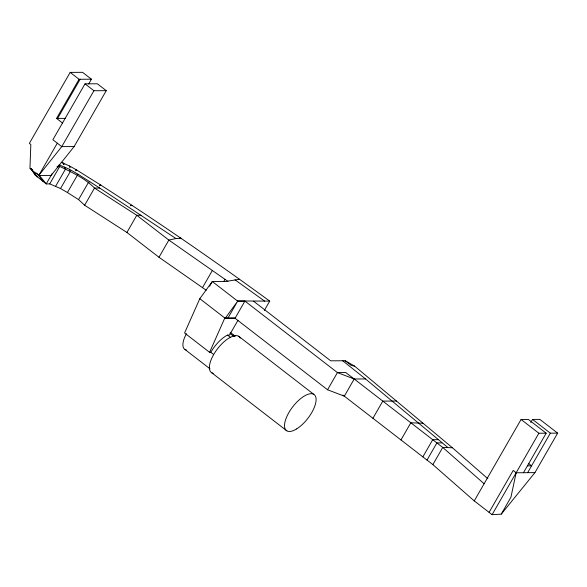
<?xml version="1.0" encoding="UTF-8"?>
<svg xmlns="http://www.w3.org/2000/svg" width="587" height="587" viewBox="0 0 587 587"><rect width="100%" height="100%" fill="white"/><g stroke="black" fill="none" stroke-linecap="round" stroke-linejoin="round"><path stroke-width="0.88" d="M489.074 512.378L513.199 470.429L516.149 472.77L523.457 472.733L546.174 433.199L538.873 433.228L516.149 472.77L510.925 497.226L501.247 514.153L492.104 514.674L474.245 500.909L432.861 464.611L342.925 395.095M69.508 166.004L70.374 166.451L69.912 167.53L69.508 166.004L61.224 162.217M70.374 166.451L76.163 169.709L75.708 170.788L76.75 170.054L100.817 185.11C158.314 221.989 214.556 260.826 269.712 301.116L264.326 310.479M58.172 165.629C70.829 171.888 84.455 177.692 94.507 188.067L136.778 215.29L168.851 240.076L227.983 281.422L212.296 281.496L199.815 298.68L184.575 332.99L209.581 352.317L210.784 352.303L213.683 354.533M209.581 352.317L224.814 318.007L235.695 317.956M186.453 333.724L184.626 337.408A20.648 8.651 -52.3 0 0 186.512 350.028M106.262 90.669L93.913 90.728L61.774 146.618L38.757 175.462L51.113 175.403L74.123 146.559L106.262 90.669L97.369 83.794L85.012 83.853L52.874 139.743L57.291 143.184L38.757 175.462L29.952 168.608L30.832 144.534L29.35 143.382L70.176 72.384L82.532 72.326L91.433 79.201L88.732 83.904M492.104 514.674L516.149 472.77M62.501 122.999L56.565 118.413L79.076 79.267L91.433 79.201M56.565 118.413L57.614 118.405L80.126 79.26M52.023 173.825L46.219 183.914L34.714 174.699L31.001 168.608L32.3 169.621M38.617 174.537L46.219 183.914L49.719 183.9L59.588 166.73L58.847 165.292M55.538 186.395L65.414 169.225L64.379 167.104M49.719 183.9L60.534 188.537L70.411 171.367L69.376 169.247L59.206 164.888M206.213 290.249L158.974 257.253L126.909 232.459L84.638 205.237L78.563 199.602L67.417 192.507L77.968 174.192L69.376 169.247M78.563 199.602L88.439 182.432L89.716 181.669M84.638 205.237L94.507 188.067L99.724 188.045L175.939 238.549L180.935 238.183M126.909 232.459L136.778 215.29L141.196 215.268M158.974 257.253L168.851 240.076L175.939 238.549M202.486 287.652L212.362 270.475M209.603 286.185L212.296 281.496L237.684 301.124L244.926 301.087L337.43 372.598L354.203 378.997L442.737 447.441L484.121 483.739M223.676 281.665L225.026 279.324M227.807 318.293L237.684 301.124L225.195 318.308L199.815 298.68M225.195 318.308L235.057 318.257L244.926 301.087M237.984 320.282L229.458 335.104L227.558 335.111L225.929 335.918A22.71 9.517 -52.3 0 0 210.784 352.303M235.057 318.257L327.553 389.768L337.43 372.598L345.772 372.562L354.203 378.997L365.525 378.945L447.727 447.411M354.203 378.997L344.327 396.166L327.553 389.768M372.921 418.274L382.797 401.104L396.533 401.038M400.958 439.949L410.834 422.779L422.926 423.242M422.853 456.869L432.722 439.7L438.196 439.67M427.006 460.083L436.882 442.914L441.872 442.892M432.861 464.611L442.737 447.441L452.43 447.764L487.834 478.706M474.245 500.909L521.073 419.47L528.373 419.434L546.174 433.199M530.765 422.523L532.548 419.419L539.849 419.382L557.65 433.14L534.94 472.63L501.247 514.153M523.457 472.733L527.64 472.667L550.349 433.177L557.65 433.14M100.634 185L99.592 185.734L100.817 185.11M131.811 205.171L130.578 205.788L132.002 205.303M179.306 238.527L180.73 238.043M227.631 281.151L239.628 279.258M57.614 118.405L65.443 118.369M74.123 146.559L61.774 146.618L57.291 143.184M56.968 166.745L59.588 166.73M237.486 300.97L269.712 301.116M452.43 447.764L354.409 365.965L345.178 360.748L330.686 360.822L253.562 301.19M527.412 465.821L531.587 465.799L528.74 463.598M527.64 472.667L534.94 472.63M35.792 173.165L36.842 173.165L43.255 181.625M354.673 366.185L351.107 365.334L345.178 360.748M60.534 188.537L67.417 192.507M76.163 169.709L76.75 170.054M77.968 174.192L99.724 188.045M235.02 279.83L264.649 301.138M532.548 419.419L550.349 433.177M521.073 419.47L538.873 433.228M70.176 72.384L79.076 79.267M85.012 83.853L93.913 90.728M238.615 336.219L313.774 394.325M230.236 332.352L235.248 336.226M233.2 335.162L234.631 336.27M230.016 333.453L233.589 336.219M227.558 335.111L230.449 337.349M185.022 349.514L210.058 368.863M211.694 372.738L286.852 430.843M342.705 360.763L365.525 378.945M31.001 168.608L37.267 176.958M62.838 162.863L63.946 164.698L63.543 163.171M213.338 373.303A22.71 9.517 -52.3 0 1 211.599 358.628A22.71 9.517 -52.3 0 1 228.82 338.149L232.672 336.248A22.71 9.517 -52.3 0 1 240.296 338.097M296.648 428.914A22.71 9.517 -52.3 0 0 315.461 396.203A22.71 9.517 -52.3 0 0 288.841 412.639A22.71 9.517 -52.3 0 0 296.648 428.914"/></g></svg>
